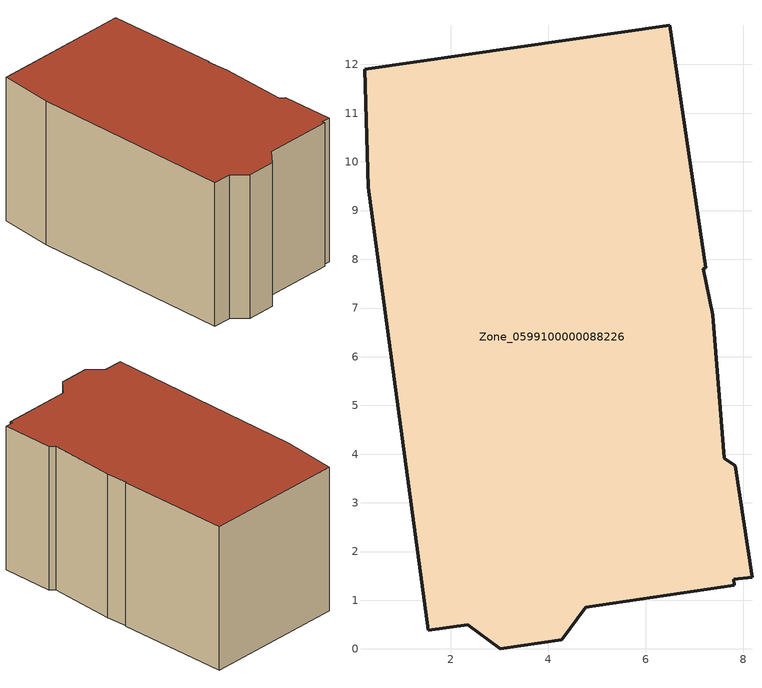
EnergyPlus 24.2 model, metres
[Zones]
Zone_0599100000088226
 floor ground (C_G): 7.84,3.77 8.18,1.48 7.81,1.43 7.82,1.3 4.77,0.86 4.28,0.19 3.01,0 2.35,0.5 1.54,0.38 0.31,9.48 0.23,11.9 6.49,12.81 7.23,7.83 7.19,7.81 7.38,6.87 7.62,3.92 z0
 wall outside (C_F): 3.01,0 4.28,0.19 4.77,0.86 7.82,1.3 7.81,1.43 8.18,1.48 7.84,3.77 7.62,3.92 7.38,6.87 7.19,7.81 7.23,7.83 6.49,12.81 0.23,11.9 0.31,9.48 1.54,0.38 2.35,0.5 3.01,0 z0:6.57
 roof outside (C_R): 8.18,1.48 7.84,3.77 7.62,3.92 7.38,6.87 7.19,7.81 7.23,7.83 6.49,12.81 0.23,11.9 0.31,9.48 1.54,0.38 2.35,0.5 3.01,0 4.28,0.19 4.77,0.86 7.82,1.3 7.81,1.43 z6.57
[BUILDING]
Pand.0599100000088226: North Axis=0; Terrain=City; Loads Convergence Tolerance Value=0.04; Temperature Convergence Tolerance Value=0.4; Solar Distribution=FullExterior; Maximum Number of Warmup Days=25; Minimum Number of Warmup Days=1
[Site:Location]
Rotterdam.The.Hague.AP_ZH_NLD Design_Conditions: Latitude=51.96; Longitude=4.45; Time Zone=1; Elevation=-4.5
[SITE:GROUNDTEMPERATURE:BUILDINGSURFACE]
18, 18, 18, 18, 18, 18, 18, 18, 18, 18, 18, 18
[MATERIAL] Thermal Absorptance=0.9; Solar Absorptance=0.7; Visible Absorptance=0.7
Name | Roughness | Thickness | Conductivity | Density | Specific Heat
G.D.1965 | MediumSmooth | 0.15 | 1 | 540 | 1210
F.D.1965 | Rough | 0.3 | 0.857143 | 1920 | 840
R.D.1965 | MediumRough | 0.2 | 0.08 | 1500 | 1000
[CONSTRUCTION]
C_G: G.D.1965
C_F: F.D.1965
C_R: R.D.1965
[ZONE]
Zone_0599100000088226: Type=1; Multiplier=1; Ceiling Height=Autocalculate; Volume=Autocalculate; Floor Area=autocalculate; Part of Total Floor Area=Yes
[ZONEINFILTRATION:DESIGNFLOWRATE]
Infil_Zone_0599100000088226: Zone or ZoneList or Space or SpaceList=Zone_0599100000088226; Schedule=AlwaysOn; Design Flow Rate Calculation Method=Flow/Area; Flow Rate per Floor Area=0.0042; Constant Term Coefficient=1; Temperature Term Coefficient=0; Velocity Term Coefficient=0; Velocity Squared Term Coefficient=0
[HVACTEMPLATE:ZONE:IDEALLOADSAIRSYSTEM]
Zone_0599100000088226: Maximum Heating Supply Air Temperature=50; Minimum Cooling Supply Air Temperature=13; Maximum Heating Supply Air Humidity Ratio=0.0156; Minimum Cooling Supply Air Humidity Ratio=0.0077; Heating Limit=NoLimit; Cooling Limit=NoLimit; Dehumidification Control Type=ConstantSensibleHeatRatio; Cooling Sensible Heat Ratio=0.7; Dehumidification Setpoint=60; Humidification Control Type=None; Humidification Setpoint=30; Outdoor Air Method=None; Outdoor Air Flow Rate per Person=0.00944; Outdoor Air Flow Rate per Zone Floor Area=0; Outdoor Air Flow Rate per Zone=0; Demand Controlled Ventilation Type=None; Outdoor Air Economizer Type=NoEconomizer; Heat Recovery Type=None; Sensible Heat Recovery Effectiveness=0.7; Latent Heat Recovery Effectiveness=0.65
[ZONECONTROL:THERMOSTAT]
ThermostatControl_Zone_0599100000088226: Zone or ZoneList=Zone_0599100000088226; Control Type Schedule=DualSetpointControlType; Control 1=Thermostat_Zone_0599100000088226; Temperature Difference Between Cutout And Setpoint=0
[THERMOSTATSETPOINT:DUALSETPOINT]
Thermostat_Zone_0599100000088226: Heating Setpoint Temperature Schedule=HeatingSetpoint_Zone_0599100000088226; Cooling Setpoint Temperature Schedule=CoolingSetpoint_Zone_0599100000088226
[SCHEDULE:COMPACT]
HeatingSetpoint_Zone_0599100000088226: Through: 12/31, For: AllDays, Until: 24:00, 21
CoolingSetpoint_Zone_0599100000088226: Through: 12/31, For: AllDays, Until: 24:00, 24
DualSetpointControlType: Through: 12/31, For: AllDays, Until: 24:00, 4
AlwaysOn: Through: 12/31, For: AllDays, Until: 24:00, 1
